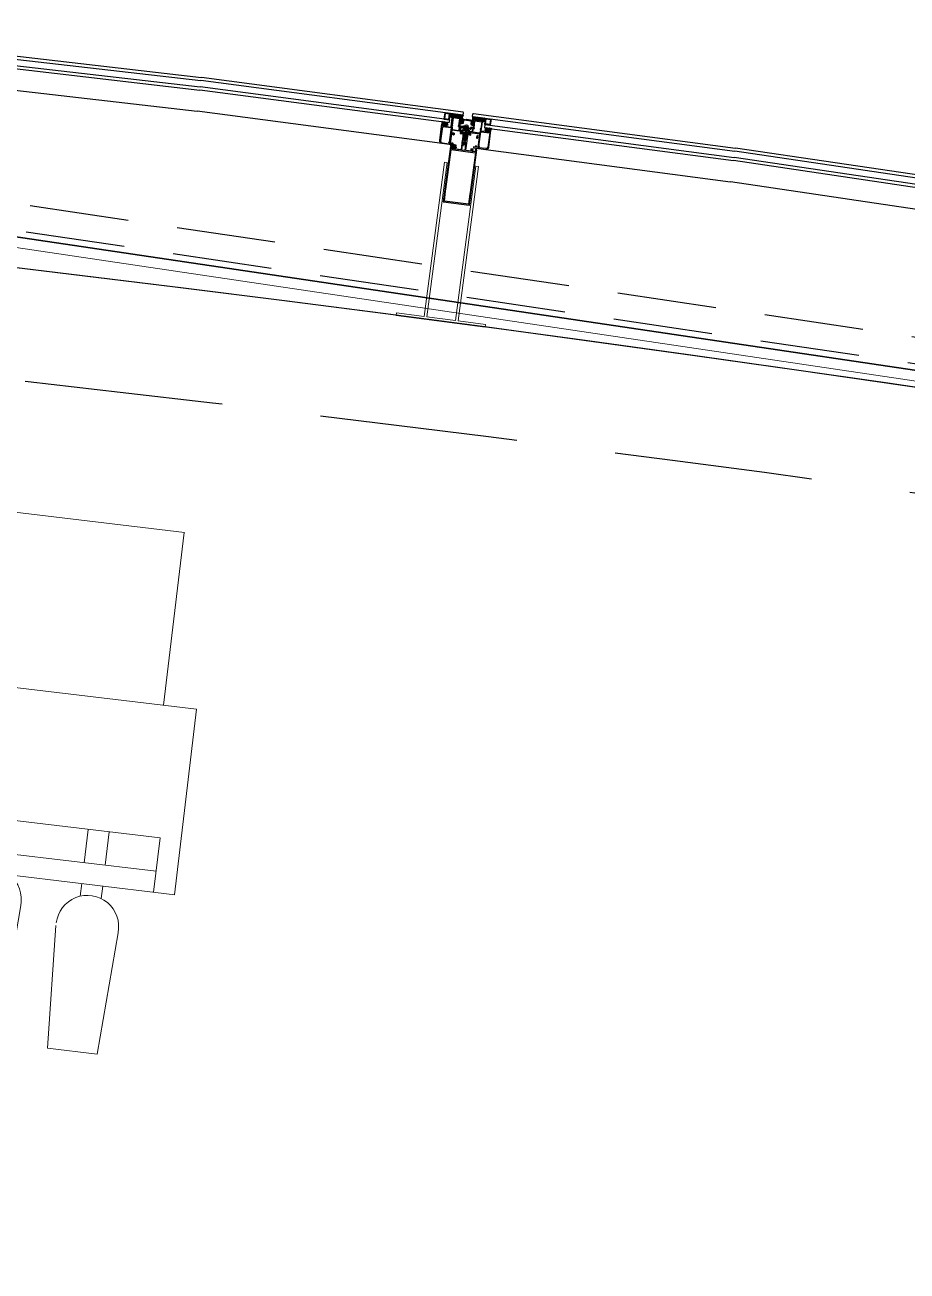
# Model space of a CAD drawing. Header units: millimetres. Extents: x 62878 to 70819, y -67946 to -61850.
# Drawn here: x 66564.2 to 66731.2, y -62119.7 to -61883.7 of the extents above; entities that cross this region are included whole.
import ezdxf

# ---------------------------------------------------------------- set-up
doc = ezdxf.new("R2010")
doc.units = ezdxf.units.MM
doc.linetypes.add('HIDDEN', pattern=[0.375, 0.25, -0.125])
doc.layers.add('alan hesabı1', color=7, linetype='Continuous', plot=False)
for name, color, linetype, lineweight in [('BA DÖŞ.-yeni', 11, 'Continuous', 30), ('Dog_dos_yeni', 63, 'Continuous', 5), ('DOGRAMA', 171, 'Continuous', 0), ('DUV.ALÇ.-yeni', 20, 'Continuous', 25), ('GOR-2', 152, 'Continuous', 20), ('TEFRİŞ-yeni', 53, 'Continuous', 9)]:
    doc.layers.add(name, color=color, linetype=linetype, lineweight=lineweight)
doc.layers.add('DOĞRAMA-yeni', color=40, linetype='Continuous')
pattern_1 = [(307.47249, (66537.19873, -61900.51293), (-0.12599123, -0.0965804), [])]
pattern_2 = [(217.47249, (66755.2368, -61929.32469), (0.0965804, -0.12599123), [])]

# ---------------------------------------------------------------- blocks, each defined once
blk = doc.blocks.new('a2we')
at = {"lineweight": 5, "ltscale": 0.5}
for p, q in [((-198.1, -420.1), (-197.1, -419.7)), ((-194.9, -421.4), (-198.1, -420.1)), ((-193.9, -421), (-198.1, -420.1)), ((-198.1, -422.7), (-197.1, -422.3)), ((-194.9, -424), (-198.1, -422.7)), ((-193.9, -423.6), (-198.1, -422.7)), ((-197.6, -417.6), (-196.6, -417.2)), ((-194.2, -418.3), (-197.6, -417.6)), ((-195.2, -418.6), (-197.6, -417.6)), ((-196.9, -417.9), (-197.1, -418.3)), ((-197.1, -419.7), (-197.1, -418.4)), ((-197.1, -419.7), (-193.9, -421)), ((-197.1, -419.7), (-193.9, -421)), ((-197.1, -422.3), (-197.1, -420.5)), ((-197.1, -422.3), (-193.9, -423.6)), ((-197.1, -422.3), (-193.9, -423.6)), ((-197.1, -424.9), (-197.1, -423.1)), ((-196, -415.3), (-196.6, -417.2)), ((-196.6, -417.2), (-194.2, -418.3)), ((-196, -415.3), (-195.5, -417.7)), ((-194.2, -418.3), (-195.2, -418.6)), ((-195.2, -418.6), (-194.9, -419.3)), ((-194.9, -420.6), (-194.9, -419.4)), ((-193.9, -421), (-194.9, -421.4)), ((-194.9, -423.2), (-194.9, -421.4)), ((-193.9, -423.6), (-194.9, -424)), ((-194.9, -425.7), (-194.9, -424)), ((-198.1, -425.2), (-197.1, -424.9)), ((-194.9, -426.5), (-198.1, -425.2)), ((-193.9, -426.1), (-198.1, -425.2)), ((-198.1, -427.7), (-197.1, -427.3)), ((-194.9, -429), (-198.1, -427.7)), ((-193.9, -428.6), (-198.1, -427.7)), ((-198.1, -429.9), (-197.1, -429.6)), ((-194.9, -431.2), (-198.1, -429.9)), ((-193.9, -430.9), (-198.1, -429.9)), ((-198.1, -432.2), (-197.1, -431.8)), ((-194.9, -433.5), (-198.1, -432.2)), ((-193.9, -433.1), (-198.1, -432.2)), ((-198.1, -434.4), (-197.1, -434.1)), ((-194.9, -435.7), (-198.1, -434.4)), ((-193.9, -435.4), (-198.1, -434.4)), ((-198.1, -436.7), (-197.1, -436.4)), ((-194.9, -438), (-198.1, -436.7)), ((-193.9, -437.7), (-198.1, -436.7)), ((-198.1, -439), (-197.1, -438.7)), ((-194.9, -440.3), (-198.1, -439)), ((-193.9, -440), (-198.1, -439)), ((-198.1, -441.3), (-197.1, -441)), ((-194.9, -442.6), (-198.1, -441.3)), ((-193.9, -442.3), (-198.1, -441.3)), ((-198.1, -443.6), (-197.1, -443.3)), ((-194.9, -444.9), (-198.1, -443.6)), ((-193.9, -444.6), (-198.1, -443.6)), ((-198.1, -445.9), (-197.1, -445.6)), ((-193.9, -446.9), (-198.1, -445.9)), ((-194.9, -447.2), (-198.1, -445.9)), ((-197.1, -447.9), (-198.1, -448.2)), ((-194.9, -449.5), (-198.1, -448.2)), ((-198.1, -448.2), (-193.9, -449.2)), ((-197.1, -424.9), (-193.9, -426.1)), ((-197.1, -424.9), (-193.9, -426.1)), ((-197.1, -427.3), (-197.1, -425.6)), ((-197.1, -427.3), (-193.9, -428.6)), ((-197.1, -427.3), (-193.9, -428.6)), ((-197.1, -429.6), (-197.1, -428)), ((-197.1, -429.6), (-193.9, -430.9)), ((-197.1, -429.6), (-193.9, -430.9)), ((-197.1, -431.8), (-197.1, -430.3)), ((-197.1, -431.8), (-193.9, -433.1)), ((-197.1, -431.8), (-193.9, -433.1)), ((-197.1, -434.1), (-197.1, -432.5)), ((-197.1, -434.1), (-193.9, -435.4)), ((-197.1, -434.1), (-193.9, -435.4)), ((-197.1, -436.4), (-197.1, -434.8)), ((-197.1, -436.4), (-193.9, -437.7)), ((-197.1, -436.4), (-193.9, -437.7)), ((-197.1, -438.7), (-197.1, -437.1)), ((-197.1, -438.7), (-193.9, -440)), ((-197.1, -438.7), (-193.9, -440)), ((-197.1, -441), (-197.1, -439.4)), ((-197.1, -441), (-193.9, -442.3)), ((-197.1, -443.3), (-197.1, -441.7)), ((-197.1, -443.3), (-193.9, -444.6)), ((-197.1, -445.6), (-197.1, -444)), ((-197.1, -445.6), (-193.9, -446.9)), ((-197.1, -445.6), (-193.9, -446.9)), ((-197.1, -447.9), (-197.1, -446.3)), ((-193.9, -449.2), (-197.1, -447.9)), ((-193.9, -426.1), (-194.9, -426.5)), ((-194.9, -428.2), (-194.9, -426.5)), ((-193.9, -428.6), (-194.9, -429)), ((-194.9, -430.5), (-194.9, -429)), ((-193.9, -430.9), (-194.9, -431.2)), ((-194.9, -432.7), (-194.9, -431.2)), ((-193.9, -433.1), (-194.9, -433.5)), ((-194.9, -435), (-194.9, -433.5)), ((-193.9, -435.4), (-194.9, -435.7)), ((-194.9, -437.3), (-194.9, -435.7)), ((-193.9, -437.7), (-194.9, -438)), ((-194.9, -439.6), (-194.9, -438)), ((-193.9, -440), (-194.9, -440.3)), ((-194.9, -441.8), (-194.9, -440.3)), ((-193.9, -442.3), (-194.9, -442.6)), ((-194.9, -444.1), (-194.9, -442.6)), ((-193.9, -444.6), (-194.9, -444.9)), ((-194.9, -446.4), (-194.9, -444.9)), ((-193.9, -446.9), (-194.9, -447.2)), ((-194.9, -448.7), (-194.9, -447.2)), ((-192.8, -453.3), (-199.2, -453.3)), ((-199.2, -454.6), (-199.2, -453.3)), ((-198.1, -450.5), (-197.1, -450.2)), ((-194.9, -451.8), (-198.1, -450.5)), ((-193.9, -451.5), (-198.1, -450.5)), ((-197.1, -450.2), (-197.1, -448.6)), ((-197.1, -450.2), (-193.9, -451.5)), ((-197.1, -453.3), (-197.1, -450.9)), ((-193.9, -449.2), (-194.9, -449.5)), ((-194.9, -451), (-194.9, -449.5)), ((-193.9, -451.5), (-194.9, -451.8)), ((-194.9, -453.3), (-194.9, -451.8)), ((-192.8, -454.6), (-192.8, -453.3))]:
    blk.add_line(p, q, dxfattribs=at)
blk.add_lwpolyline([(-196.5, -455.7), (-196.1, -455.4), (-195.9, -455.4), (-195.6, -455.7)], dxfattribs=at)
for centre, radius, start, end in [((-196.9, -418.4), 0.2, 155.3251, 180), ((-195.1, -419.4), 0.2, 0, 19.1116), ((-195.7, -449.5), 6.19, 234.7573, 262.4905), ((-196.4, -449.5), 6.19, 277.5095, 305.2427)]:
    blk.add_arc(centre, radius, start, end, dxfattribs=at)
blk = doc.blocks.new('5')
at = {"layer": 'TEFRİŞ-yeni'}
for p, q in [((65387.6, 34924.53), (65382.84, 34901.73)), ((65387.6, 34924.53), (65396.92, 34923.08)), ((65396.92, 34923.08), (65394.57, 34899.92)), ((65405.83, 34918.74), (65401.07, 34895.95)), ((65405.83, 34918.74), (65415.15, 34917.3)), ((65415.15, 34917.3), (65412.8, 34894.14)), ((65366.51, 34859.94), (65371.91, 34894.88)), ((65371.83, 34894.9), (65421.76, 34887.17)), ((65374.28, 34884.05), (65375.87, 34894.27)), ((65385.8, 34895.15), (65385.44, 34892.79)), ((65389.76, 34894.56), (65389.39, 34892.18)), ((65375.25, 34890.32), (65417.2, 34883.83)), ((65384.83, 34888.84), (65383.86, 34882.57)), ((65388.78, 34888.23), (65387.81, 34881.95)), ((65416.23, 34877.56), (65417.81, 34887.78)), ((65416.36, 34852.23), (65421.76, 34887.17)), ((65403.51, 34885.95), (65402.54, 34879.68)), ((65407.46, 34885.34), (65406.49, 34879.06)), ((65374.28, 34884.05), (65416.23, 34877.56)), ((65366.51, 34859.94), (65416.36, 34852.23)), ((65367.72, 34826.4), (65372.76, 34858.97)), ((65405.13, 34820.61), (65410.17, 34853.18)), ((65367.65, 34826.41), (65405.13, 34820.61))]:
    blk.add_line(p, q, dxfattribs=at)
for centre, start, end in [((65388.61, 34900.37), 166.6879, 351.201), ((65406.84, 34894.59), 166.6879, 229.5932), ((65406.84, 34894.59), 292.8188, 351.201)]:
    blk.add_arc(centre, 5.93, start, end, dxfattribs=at)

msp = doc.modelspace()

# ---------------------------------------------------------------- hatches: boundary and pattern name
at = {"layer": 'DOGRAMA', "lineweight": -2}
h = msp.add_hatch(dxfattribs=at)
h.set_pattern_fill('ANSI31', color=256, scale=0.05, angle=679.5516, style=0)
h.set_pattern_definition(pattern_1)
edge = h.paths.add_edge_path(flags=16)
edge.add_arc((66643.67, -61902.3), 0.4, 250.9355, 274.0095)
edge.add_line((66643.7, -61902.7), (66643.73, -61902.45))
edge.add_line((66643.73, -61902.45), (66643.57, -61902.43))
edge.add_line((66643.57, -61902.43), (66643.54, -61902.68))
edge = h.paths.add_edge_path()
edge.add_arc((66643.67, -61902.3), 0.5, 225.6026, 299.3424)
edge.add_line((66643.91, -61902.74), (66643.93, -61902.64))
edge.add_line((66643.93, -61902.64), (66643.81, -61902.63))
edge.add_line((66643.81, -61902.63), (66643.82, -61902.57))
edge.add_arc((66643.91, -61902.58), 0.1, 82.4725, 172.4725, ccw=False)
edge.add_line((66643.93, -61902.48), (66644.15, -61902.51))
edge.add_line((66644.15, -61902.51), (66644.17, -61902.33))
edge.add_line((66644.17, -61902.33), (66644.13, -61902.33))
edge.add_arc((66644.12, -61902.39), 0.065, 82.4725, 150.8818)
edge.add_arc((66644.04, -61902.34), 0.0327, 137.0422, 330.8818, ccw=False)
edge.add_arc((66644.14, -61902.48), 0.199, 78.1228, 128.3887, ccw=False)
edge.add_arc((66644.18, -61902.23), 0.05, 263.9871, 441.5003)
edge.add_arc((66644.14, -61902.5), 0.323, 81.5318, 120.8582)
edge.add_arc((66643.97, -61902.21), 0.02, 232.4725, 300.8582, ccw=False)
edge.add_line((66643.95, -61902.22), (66643.78, -61902.09))
edge.add_arc((66643.77, -61902.1), 0.015, 52.4725, 212.4725)
edge.add_line((66643.76, -61902.11), (66643.82, -61902.21))
edge.add_arc((66643.81, -61902.22), 0.02, -127.5275, 32.4725, ccw=False)
edge.add_line((66643.79, -61902.24), (66643.56, -61902.06))
edge.add_arc((66643.55, -61902.07), 0.015, 52.4725, 212.4725)
edge.add_line((66643.54, -61902.08), (66643.61, -61902.18))
edge.add_arc((66643.59, -61902.19), 0.02, -127.5275, 32.4725, ccw=False)
edge.add_line((66643.58, -61902.21), (66643.34, -61902.03))
edge.add_arc((66643.33, -61902.04), 0.015, 52.4725, 212.4725)
edge.add_line((66643.32, -61902.05), (66643.39, -61902.16))
edge.add_arc((66643.37, -61902.17), 0.02, -127.5275, 32.4725, ccw=False)
edge.add_line((66643.36, -61902.18), (66643.12, -61902))
edge.add_arc((66643.12, -61902.01), 0.015, 52.4725, 212.4725)
edge.add_line((66643.1, -61902.02), (66643.16, -61902.12))
edge.add_arc((66643.08, -61902.17), 0.1, -7.5275, 32.4725, ccw=False)
edge.add_line((66643.18, -61902.19), (66643.15, -61902.38))
edge.add_line((66643.15, -61902.38), (66643.37, -61902.41))
edge.add_arc((66643.36, -61902.51), 0.1, -7.5275, 82.4725, ccw=False)
edge.add_line((66643.46, -61902.52), (66643.45, -61902.58))
edge.add_line((66643.45, -61902.58), (66643.33, -61902.56))
edge.add_line((66643.33, -61902.56), (66643.32, -61902.66))
h = msp.add_hatch(dxfattribs=at)
h.set_pattern_fill('AR-HBONE', color=256, scale=0.03, angle=679.5516, style=0)
h.set_pattern_definition([(307.4725, (66635.85347, -61936.05062), (-0.0222318, -0.1682431), [0.36, -0.12]), (217.4725, (66635.92648, -61936.14585), (-0.0222318, -0.1682431), [0.36, -0.12])])
h.paths.add_polyline_path([(66644.88, -61901.11), (66644.64, -61901.08), (66644.72, -61900.49), (66645.48, -61900.59), (66645.4, -61901.18)])
h = msp.add_hatch(dxfattribs=at)
h.set_pattern_fill('ANSI31', color=256, scale=0.04, angle=679.5516, style=0)
h.set_pattern_definition([(217.47249, (66775.36185, -61931.98403), (0.07726432, -0.10079298), [])])
h.paths.add_polyline_path([(66645.68, -61901.19, -0.414214), (66645.71, -61901.22), (66647, -61901.39, -0.153231), (66647.17, -61900.81), (66645.76, -61900.62)])
h.paths.add_polyline_path([(66645.4, -61901.18), (66645.65, -61901.21, -0.414214), (66645.68, -61901.19), (66645.76, -61900.62), (66645.48, -61900.59)])
h = msp.add_hatch(dxfattribs=at)
h.set_pattern_fill('ANSI31', color=256, scale=0.05, angle=679.5516, style=0)
h.set_pattern_definition(pattern_1)
edge = h.paths.add_edge_path(flags=16)
edge.add_arc((66647.45, -61901.99), 0.668, 165.5968, 179.3482, ccw=False)
edge.add_line((66646.8, -61901.83), (66647.09, -61901.86))
edge.add_line((66647.09, -61901.86), (66647.06, -61902.02))
edge.add_line((66647.06, -61902.02), (66646.78, -61901.98))
edge = h.paths.add_edge_path()
edge.add_line((66647.1, -61902.35), (66646.99, -61902.34))
edge.add_line((66646.99, -61902.34), (66647.02, -61902.1))
edge.add_line((66647.02, -61902.1), (66646.84, -61902.07))
edge.add_line((66646.84, -61902.07), (66646.82, -61902.19))
edge.add_line((66646.82, -61902.19), (66646.72, -61902.18))
edge.add_arc((66647.1, -61901.95), 0.442, 133.1648, 211.7801, ccw=False)
edge.add_line((66646.79, -61901.62), (66646.89, -61901.64))
edge.add_line((66646.89, -61901.64), (66646.88, -61901.76))
edge.add_line((66646.88, -61901.76), (66647.07, -61901.78))
edge.add_line((66647.07, -61901.78), (66647.1, -61901.54))
edge.add_line((66647.1, -61901.54), (66648.09, -61901.66))
edge.add_arc((66648.08, -61901.71), 0.05, -90.8177, 82.4725, ccw=False)
edge.add_line((66648.08, -61901.76), (66647.33, -61901.72))
edge.add_arc((66647.32, -61901.82), 0.1, 86.0472, 172.4725)
edge.add_line((66647.22, -61901.81), (66647.16, -61902.31))
edge.add_arc((66647.11, -61902.3), 0.05, 262.4725, 352.4725, ccw=False)
h = msp.add_hatch(dxfattribs=at)
h.set_pattern_fill('ANSI31', color=256, scale=0.05, angle=679.5516, style=0)
h.set_pattern_definition(pattern_2)
edge = h.paths.add_edge_path(flags=16)
edge.add_arc((66648.39, -61902.12), 0.668, 345.5968, 359.3482)
edge.add_line((66649.05, -61902.12), (66648.77, -61902.09))
edge.add_line((66648.77, -61902.09), (66648.75, -61902.24))
edge.add_line((66648.75, -61902.24), (66649.03, -61902.28))
edge = h.paths.add_edge_path()
edge.add_line((66648.63, -61902.55), (66648.74, -61902.57))
edge.add_line((66648.74, -61902.57), (66648.77, -61902.33))
edge.add_line((66648.77, -61902.33), (66648.96, -61902.35))
edge.add_line((66648.96, -61902.35), (66648.94, -61902.47))
edge.add_line((66648.94, -61902.47), (66649.04, -61902.49))
edge.add_arc((66648.74, -61902.16), 0.442, 313.1648, 391.7801)
edge.add_line((66649.11, -61901.93), (66649.02, -61901.92))
edge.add_line((66649.02, -61901.92), (66649, -61902.04))
edge.add_line((66649, -61902.04), (66648.81, -61902.01))
edge.add_line((66648.81, -61902.01), (66648.84, -61901.77))
edge.add_line((66648.84, -61901.77), (66647.85, -61901.63))
edge.add_arc((66647.85, -61901.68), 0.05, 82.4725, 255.7627)
edge.add_line((66647.83, -61901.73), (66648.57, -61901.88))
edge.add_arc((66648.55, -61901.98), 0.1, -7.5275, 78.8978, ccw=False)
edge.add_line((66648.65, -61901.99), (66648.59, -61902.5))
edge.add_arc((66648.64, -61902.5), 0.05, 172.4725, 262.4725)
h = msp.add_hatch(dxfattribs=at)
h.set_pattern_fill('ANSI31', color=256, scale=0.04, angle=679.5516, style=0)
h.set_pattern_definition([(307.47249, (66517.07367, -61897.85358), (-0.10079298, -0.07726432), [])])
h.paths.add_polyline_path([(66650.3, -61901.8, 0.414214), (66650.27, -61901.83), (66648.98, -61901.65, 0.153231), (66648.96, -61901.05), (66650.38, -61901.23)])
h.paths.add_polyline_path([(66650.57, -61901.87), (66650.32, -61901.83, 0.414214), (66650.3, -61901.8), (66650.38, -61901.23), (66650.65, -61901.27)])
h = msp.add_hatch(dxfattribs=at)
h.set_pattern_fill('AR-HBONE', color=256, scale=0.03, angle=679.5516, style=0)
h.set_pattern_definition([(217.4725, (66650.73741, -61938.0174), (-0.0222318, -0.1682431), [0.36, -0.12]), (307.4725, (66650.64217, -61938.0904), (-0.0222318, -0.1682431), [0.36, -0.12])])
h.paths.add_polyline_path([(66651.09, -61901.93), (66651.34, -61901.97), (66651.42, -61901.37), (66650.65, -61901.27), (66650.57, -61901.87)])
h = msp.add_hatch(dxfattribs=at)
h.set_pattern_fill('ANSI31', color=256, scale=0.05, angle=679.5516, style=0)
h.set_pattern_definition(pattern_1)
edge = h.paths.add_edge_path(flags=16)
edge.add_arc((66647.46, -61905.28), 0.05, 172.4725, 262.4725)
edge.add_line((66647.46, -61905.33), (66647.51, -61905.33))
edge.add_arc((66647.52, -61905.29), 0.05, 262.4725, 352.4725)
edge.add_line((66647.57, -61905.29), (66647.6, -61905.07))
edge.add_line((66647.6, -61905.07), (66647.44, -61905.05))
edge.add_line((66647.44, -61905.05), (66647.41, -61905.27))
h.paths.add_polyline_path([(66647.46, -61904.9), (66647.62, -61904.92), (66647.66, -61904.65), (66647.5, -61904.63)], flags=16)
edge = h.paths.add_edge_path()
edge.add_arc((66647.58, -61905.28), 0.2, 281.9063, 352.4725)
edge.add_line((66647.78, -61905.31), (66647.79, -61905.25))
edge.add_line((66647.79, -61905.25), (66647.73, -61905.24))
edge.add_line((66647.73, -61905.24), (66647.75, -61905.11))
edge.add_line((66647.75, -61905.11), (66647.78, -61905.09))
edge.add_arc((66647.72, -61905.01), 0.1, 307.4725, 352.4725)
edge.add_line((66647.82, -61905.02), (66647.84, -61904.89))
edge.add_line((66647.84, -61904.89), (66647.78, -61904.88))
edge.add_line((66647.78, -61904.88), (66647.79, -61904.76))
edge.add_line((66647.79, -61904.76), (66647.92, -61904.66))
edge.add_line((66647.92, -61904.66), (66648.03, -61904.68))
edge.add_line((66648.03, -61904.68), (66648.06, -61904.43))
edge.add_line((66648.06, -61904.43), (66648.1, -61904.48))
edge.add_line((66648.1, -61904.48), (66648.6, -61904.55))
edge.add_line((66648.6, -61904.55), (66648.64, -61904.23))
edge.add_arc((66648.34, -61904.19), 0.3, 352.4725, 412.4725)
edge.add_line((66648.52, -61903.95), (66648.14, -61903.65))
edge.add_arc((66648.12, -61903.67), 0.03, 52.4725, 142.4725)
edge.add_line((66648.09, -61903.65), (66648.06, -61903.7))
edge.add_arc((66648.08, -61903.72), 0.03, 142.4725, 232.4725)
edge.add_line((66648.06, -61903.74), (66648.37, -61903.98))
edge.add_arc((66648.25, -61904.14), 0.2, -9.4471, 52.4725, ccw=False)
edge.add_arc((66648.35, -61904.16), 0.1, 202.4725, 355.1873, ccw=False)
edge.add_arc((66648.16, -61904.24), 0.1, 22.4725, 82.4725)
edge.add_line((66648.17, -61904.14), (66647.85, -61904.1))
edge.add_arc((66647.86, -61904.05), 0.05, 172.4725, 262.4725, ccw=False)
edge.add_line((66647.81, -61904.04), (66647.81, -61903.99))
edge.add_arc((66647.76, -61903.99), 0.05, 352.4725, 442.4725)
edge.add_line((66647.77, -61903.94), (66647.57, -61903.91))
edge.add_arc((66647.57, -61903.96), 0.05, 82.4725, 172.4725)
edge.add_line((66647.52, -61903.95), (66647.51, -61904))
edge.add_arc((66647.46, -61904), 0.05, 262.4725, 352.4725, ccw=False)
edge.add_line((66647.45, -61904.05), (66647.13, -61904))
edge.add_arc((66647.12, -61904.1), 0.1, 82.4725, 142.4725)
edge.add_arc((66646.96, -61903.98), 0.1, 169.7576, 322.4725, ccw=False)
edge.add_arc((66647.06, -61903.98), 0.2, 112.4725, 174.3921, ccw=False)
edge.add_line((66646.98, -61903.8), (66647.34, -61903.65))
edge.add_arc((66647.33, -61903.62), 0.03, 292.4725, 382.4725)
edge.add_line((66647.36, -61903.61), (66647.33, -61903.55))
edge.add_arc((66647.3, -61903.57), 0.03, 22.4725, 112.4725)
edge.add_line((66647.29, -61903.54), (66646.84, -61903.73))
edge.add_arc((66646.95, -61904), 0.3, 112.4725, 172.4725)
edge.add_line((66646.66, -61903.96), (66646.61, -61904.29))
edge.add_line((66646.61, -61904.29), (66647.11, -61904.35))
edge.add_line((66647.11, -61904.35), (66647.17, -61904.31))
edge.add_line((66647.17, -61904.31), (66647.13, -61904.56))
edge.add_line((66647.13, -61904.56), (66647.24, -61904.57))
edge.add_line((66647.24, -61904.57), (66647.34, -61904.7))
edge.add_line((66647.34, -61904.7), (66647.32, -61904.82))
edge.add_line((66647.32, -61904.82), (66647.26, -61904.82))
edge.add_line((66647.26, -61904.82), (66647.24, -61904.95))
edge.add_arc((66647.34, -61904.96), 0.1, 172.4725, 217.4725)
edge.add_line((66647.26, -61905.02), (66647.29, -61905.05))
edge.add_line((66647.29, -61905.05), (66647.27, -61905.18))
edge.add_line((66647.27, -61905.18), (66647.21, -61905.17))
edge.add_line((66647.21, -61905.17), (66647.21, -61905.23))
edge.add_arc((66647.4, -61905.26), 0.2, 172.4725, 243.0387)
edge.add_arc((66647.53, -61905.01), 0.471, 243.0387, 281.9063)
h = msp.add_hatch(dxfattribs=at)
h.set_pattern_fill('ANSI31', color=256, scale=0.05, angle=679.5516, style=0)
h.set_pattern_definition(pattern_2)
edge = h.paths.add_edge_path(flags=16)
edge.add_arc((66651.96, -61903.4), 0.4, 250.9355, 274.0095, ccw=False)
edge.add_line((66651.83, -61903.78), (66651.86, -61903.53))
edge.add_line((66651.86, -61903.53), (66652.02, -61903.55))
edge.add_line((66652.02, -61903.55), (66651.98, -61903.8))
edge = h.paths.add_edge_path()
edge.add_arc((66651.96, -61903.4), 0.5, 225.6026, 299.3424, ccw=False)
edge.add_line((66651.61, -61903.76), (66651.62, -61903.66))
edge.add_line((66651.62, -61903.66), (66651.74, -61903.67))
edge.add_line((66651.74, -61903.67), (66651.75, -61903.61))
edge.add_arc((66651.65, -61903.6), 0.1, 352.4725, 442.4725)
edge.add_line((66651.66, -61903.5), (66651.44, -61903.47))
edge.add_line((66651.44, -61903.47), (66651.47, -61903.29))
edge.add_line((66651.47, -61903.29), (66651.5, -61903.3))
edge.add_arc((66651.5, -61903.36), 0.065, 14.0632, 82.4725, ccw=False)
edge.add_arc((66651.59, -61903.34), 0.0327, 194.0632, 387.9028)
edge.add_arc((66651.46, -61903.44), 0.199, 36.5563, 86.8222)
edge.add_arc((66651.48, -61903.2), 0.05, 83.4446, 260.9579, ccw=False)
edge.add_arc((66651.45, -61903.47), 0.323, 44.0868, 83.4131, ccw=False)
edge.add_arc((66651.69, -61903.23), 0.02, 224.0868, 292.4725)
edge.add_line((66651.7, -61903.25), (66651.91, -61903.16))
edge.add_arc((66651.91, -61903.18), 0.015, -47.5275, 112.4725, ccw=False)
edge.add_line((66651.92, -61903.19), (66651.83, -61903.27))
edge.add_arc((66651.84, -61903.29), 0.02, 132.4725, 292.4725)
edge.add_line((66651.85, -61903.3), (66652.12, -61903.19))
edge.add_arc((66652.13, -61903.21), 0.015, -47.5275, 112.4725, ccw=False)
edge.add_line((66652.14, -61903.22), (66652.05, -61903.3))
edge.add_arc((66652.06, -61903.31), 0.02, 132.4725, 292.4725)
edge.add_line((66652.07, -61903.33), (66652.34, -61903.22))
edge.add_arc((66652.35, -61903.23), 0.015, -47.5275, 112.4725, ccw=False)
edge.add_line((66652.36, -61903.25), (66652.27, -61903.33))
edge.add_arc((66652.28, -61903.34), 0.02, 132.4725, 292.4725)
edge.add_line((66652.29, -61903.36), (66652.56, -61903.25))
edge.add_arc((66652.57, -61903.26), 0.015, -47.5275, 112.4725, ccw=False)
edge.add_line((66652.58, -61903.27), (66652.49, -61903.35))
edge.add_arc((66652.56, -61903.43), 0.1, 132.4725, 172.4725)
edge.add_line((66652.46, -61903.41), (66652.43, -61903.6))
edge.add_line((66652.43, -61903.6), (66652.22, -61903.58))
edge.add_arc((66652.2, -61903.67), 0.1, 82.4725, 172.4725)
edge.add_line((66652.1, -61903.66), (66652.1, -61903.72))
edge.add_line((66652.1, -61903.72), (66652.21, -61903.74))
edge.add_line((66652.21, -61903.74), (66652.2, -61903.84))
h = msp.add_hatch(dxfattribs=at)
h.set_pattern_fill('ANSI31', color=256, scale=0.05, angle=679.5516, style=0)
h.set_pattern_definition(pattern_1)
edge = h.paths.add_edge_path()
edge.add_arc((66644.71, -61906.5), 0.1, -7.5275, 32.4725, ccw=False)
edge.add_line((66644.81, -61906.51), (66644.78, -61906.68))
edge.add_line((66644.78, -61906.68), (66645, -61906.71))
edge.add_arc((66644.99, -61906.81), 0.1, -7.5275, 82.4725, ccw=False)
edge.add_line((66645.09, -61906.82), (66645.08, -61906.88))
edge.add_line((66645.08, -61906.88), (66644.96, -61906.87))
edge.add_line((66644.96, -61906.87), (66644.95, -61906.97))
edge.add_arc((66645.3, -61906.61), 0.5, 225.6026, 299.3424)
edge.add_line((66645.54, -61907.05), (66645.56, -61906.95))
edge.add_line((66645.56, -61906.95), (66645.44, -61906.93))
edge.add_line((66645.44, -61906.93), (66645.45, -61906.87))
edge.add_arc((66645.54, -61906.88), 0.1, 82.4725, 172.4725, ccw=False)
edge.add_line((66645.56, -61906.78), (66645.78, -61906.81))
edge.add_line((66645.78, -61906.81), (66645.8, -61906.66))
edge.add_line((66645.8, -61906.66), (66645.76, -61906.65))
edge.add_arc((66645.75, -61906.71), 0.065, 82.4725, 150.8818)
edge.add_arc((66645.66, -61906.67), 0.0327, 137.0422, 330.8818, ccw=False)
edge.add_arc((66645.82, -61906.81), 0.242, 92.1632, 137.67, ccw=False)
edge.add_arc((66645.82, -61906.52), 0.05, 263.9871, 441.5003)
edge.add_arc((66645.84, -61906.84), 0.372, 92.321, 128.9725)
edge.add_arc((66645.59, -61906.53), 0.02, 232.4725, 300.8582, ccw=False)
edge.add_line((66645.58, -61906.55), (66645.41, -61906.41))
edge.add_arc((66645.4, -61906.43), 0.015, 52.4725, 212.4725)
edge.add_line((66645.38, -61906.43), (66645.45, -61906.54))
edge.add_arc((66645.43, -61906.55), 0.02, -127.5275, 32.4725, ccw=False)
edge.add_line((66645.42, -61906.56), (66645.19, -61906.38))
edge.add_arc((66645.18, -61906.4), 0.015, 52.4725, 212.4725)
edge.add_line((66645.17, -61906.4), (66645.23, -61906.51))
edge.add_arc((66645.22, -61906.52), 0.02, -127.5275, 32.4725, ccw=False)
edge.add_line((66645.2, -61906.54), (66644.97, -61906.36))
edge.add_arc((66644.96, -61906.37), 0.015, 52.4725, 212.4725)
edge.add_line((66644.95, -61906.38), (66645.01, -61906.48))
edge.add_arc((66645, -61906.49), 0.02, -127.5275, 32.4725, ccw=False)
edge.add_line((66644.99, -61906.51), (66644.75, -61906.33))
edge.add_arc((66644.74, -61906.34), 0.015, 52.4725, 212.4725)
edge.add_line((66644.73, -61906.35), (66644.79, -61906.44))
edge = h.paths.add_edge_path(flags=16)
edge.add_line((66645.33, -61906.98), (66645.36, -61906.79))
edge.add_arc((66645.33, -61906.78), 0.03, 352.4725, 442.4725)
edge.add_line((66645.33, -61906.75), (66645.23, -61906.74))
edge.add_arc((66645.23, -61906.77), 0.03, 82.4725, 172.4725)
edge.add_line((66645.2, -61906.77), (66645.17, -61906.96))
edge.add_arc((66645.2, -61906.97), 0.03, 172.4725, 254.7061)
edge.add_arc((66645.3, -61906.61), 0.4, 254.7061, 270.2389)
edge.add_arc((66645.3, -61906.98), 0.03, 270.2389, 352.4725)

# ---------------------------------------------------------------- linework, layer by layer
msp.add_lwpolyline([(68896.02, -63031.44), (69030.26, -63071.18), (69185.28, -62547.65), (68893, -62461.11, 1.044368), (68063.2, -62298.73, 0.204375), (63106.96, -62494.78, 0.353953), (62932.94, -62997.83), (63753.18, -65779.6), (64154.95, -67142.15), (65336.72, -66792.62), (65336.7, -66829.11), (65270.54, -66829.07, 0.626789), (65270.2, -67369.07), (65531.84, -67369.23, 0.926242), (66130.09, -67369.61), (66391.73, -67369.77, 0.626743), (66392.07, -66829.77), (66326.15, -66829.73), (66326.17, -66793.24), (67506.16, -67144.13), (68467.02, -63899.09), (68625.2, -63946.04), (68896.02, -63031.42)], format="xyb")
at = {"layer": 'alan hesabı1', "linetype": 'ByBlock'}
msp.add_lwpolyline([(66647.46, -62885.83), (66649.14, -62873.44), (66669.49, -62775), (66685.66, -62696.65), (66805.8, -62114.63), (66821.97, -62036.28), (66836.77, -61964.56), (66351.93, -61892.57), (66333.84, -62022.5), (66229.59, -62014.51), (66229.67, -61883.93), (65842.74, -61883.7), (65842.15, -62828.49), (66227.13, -62828.73), (66275.87, -62835.35), (66434.42, -62856.89)], close=True, dxfattribs=at)
at = {"layer": 'alan hesabı1'}
msp.add_lwpolyline([(66851.63, -61966.77), (67136.27, -62009.03), (67118.51, -62128.61), (67161.25, -62137.43), (67098.03, -62443.7), (67058.57, -62435.56), (67034.32, -62553.08), (67073.77, -62561.23), (66999.57, -62921.05), (66649.14, -62873.44), (66647.46, -62885.83), (66434.42, -62856.89), (66275.87, -62835.35), (66227.13, -62828.73), (65842.15, -62828.49), (65842.74, -61883.7), (66229.67, -61883.93), (66229.59, -62014.51), (66333.84, -62022.5), (66351.93, -61892.57), (66836.77, -61964.56)], close=True, dxfattribs=at)
at = {"layer": 'BA DÖŞ.-yeni', "linetype": 'HIDDEN', "ltscale": 150}
msp.add_arc((65815.04, -68607.15), 6697.94, 70.74616, 109.296847, dxfattribs=at)
at = {"layer": 'Dog_dos_yeni'}
msp.add_lwpolyline([(66634.5, -61938.72), (66651.35, -61940.94), (66651.42, -61940.45), (66646.21, -61939.76), (66650.08, -61910.52), (66649.58, -61910.45), (66645.72, -61939.7), (66640.27, -61938.97), (66644.13, -61909.73), (66643.63, -61909.66), (66639.77, -61938.91), (66634.56, -61938.22), (66634.5, -61938.72)], close=True, dxfattribs=at)
msp.add_lwpolyline([(66634.5, -61938.72), (66651.35, -61940.94), (66651.42, -61940.45), (66646.21, -61939.76), (66650.08, -61910.52), (66649.58, -61910.45), (66645.72, -61939.7), (66640.27, -61938.97), (66644.13, -61909.73), (66643.63, -61909.66), (66639.77, -61938.91), (66634.56, -61938.22), (66634.5, -61938.72)], close=True, dxfattribs=at)
at = {"layer": 'DOGRAMA', "lineweight": -2}
for p, q in [((66547.77, -61888.49), (66597.52, -61894.25)), ((66547.94, -61887.9), (66597.6, -61893.65)), ((66550.1, -61889.96), (66597.38, -61895.44)), ((66550.03, -61890.56), (66597.3, -61896.04)), ((66550.36, -61894.66), (66596.81, -61900.05)), ((66647.17, -61900.81), (66597.52, -61894.25)), ((66647.15, -61900.2), (66597.6, -61893.65)), ((66644.48, -61902.27), (66597.3, -61896.04)), ((66644.56, -61901.68), (66597.38, -61895.44)), ((66643.16, -61906.17), (66596.81, -61900.05)), ((66644.56, -61901.68), (66644.48, -61902.27)), ((66644.72, -61900.49), (66644.64, -61901.08)), ((66645.4, -61901.18), (66644.64, -61901.08)), ((66645.4, -61901.18), (66645.48, -61900.59)), ((66645.4, -61901.18), (66645.48, -61900.59)), ((66647.24, -61900.32), (66647.15, -61900.2)), ((66647.17, -61900.81), (66647.24, -61900.32)), ((66648.96, -61901.05), (66649.02, -61900.55)), ((66648.96, -61901.05), (66698.61, -61907.61)), ((66649.02, -61900.55), (66649.14, -61900.47)), ((66649.14, -61900.47), (66698.69, -61907.01)), ((66650.57, -61901.87), (66650.65, -61901.27)), ((66650.57, -61901.87), (66650.65, -61901.27)), ((66650.57, -61901.87), (66651.34, -61901.97)), ((66651.42, -61901.37), (66651.34, -61901.97)), ((66651.26, -61902.56), (66651.18, -61903.16)), ((66651.18, -61903.16), (66698.36, -61909.39)), ((66651.26, -61902.56), (66698.44, -61908.8)), ((66651.45, -61907.27), (66697.8, -61913.39)), ((66745.52, -61915.79), (66698.44, -61908.8)), ((66748.15, -61914.96), (66698.61, -61907.61)), ((66748.14, -61914.36), (66698.69, -61907.01)), ((66745.43, -61916.38), (66698.36, -61909.39)), ((66744.05, -61920.26), (66697.8, -61913.39))]:
    msp.add_line(p, q, dxfattribs=at)
msp.add_lwpolyline([(68355.73, -61957.86, 0.273736), (68066.91, -62277.72, 0.209295), (68023.71, -62283.85, 0.198368), (63201.05, -62451.11)], format="xyb", dxfattribs=at)
at = {"layer": 'DOGRAMA', "lineweight": -2, "ltscale": 0.5}
for points in [[(66643.41, -61902.55), (66643.27, -61902.54), (66643.24, -61902.78, 0.414214), (66643.28, -61902.84), (66643.9, -61902.92, 0.414214), (66643.96, -61902.88), (66643.99, -61902.63), (66643.86, -61902.61, -0.668097), (66643.84, -61902.56), (66643.91, -61902.51, -0.198962), (66643.95, -61902.5), (66644.19, -61902.54, -0.372839), (66644.28, -61902.63, -0.45685), (66644.25, -61902.66), (66644.13, -61902.65), (66644.1, -61902.89, 0.414214), (66644.14, -61902.94), (66644.85, -61903.04, 0.414214), (66644.89, -61903.01), (66645.11, -61901.32, 0.414214), (66645.08, -61901.29), (66644.99, -61901.28, -0.414214), (66644.97, -61901.25), (66644.98, -61901.16, -0.414214), (66645.01, -61901.13), (66647.07, -61901.4, -0.414214), (66647.09, -61901.44), (66647.06, -61901.66, -0.198962), (66647.04, -61901.7), (66646.95, -61901.74, -0.668048), (66646.9, -61901.71), (66646.93, -61901.53), (66646.73, -61901.51, 0.414214), (66646.67, -61901.55), (66646.59, -61902.22, 0.414214), (66646.63, -61902.27), (66646.83, -61902.3), (66646.85, -61902.12, -0.668048), (66646.9, -61902.11), (66646.98, -61902.17, -0.19911), (66646.99, -61902.21), (66646.98, -61902.32, -0.414214), (66646.82, -61902.44), (66646.61, -61902.41, 0.414214), (66646.55, -61902.45), (66646.51, -61902.76, 0.414214), (66646.56, -61902.82), (66646.9, -61902.86, -0.414214), (66647.03, -61903.03), (66647.01, -61903.2, -0.414214), (66646.95, -61903.24), (66646.87, -61903.23, -0.414214), (66646.86, -61903.21), (66646.88, -61903.03), (66646.63, -61903), (66646.55, -61903.66), (66646.94, -61903.72), (66646.95, -61903.62, -0.414214), (66647.01, -61903.57), (66647.06, -61903.58, -0.414214), (66647.1, -61903.64), (66647.09, -61903.72, -0.414214), (66646.87, -61903.89), (66645.06, -61903.65, 0.414214), (66645.03, -61903.67), (66644.98, -61904.04, 0.414214), (66645.01, -61904.07), (66645.33, -61904.11, -0.414214), (66645.45, -61904.28), (66645.43, -61904.46, -0.414214), (66645.32, -61904.55), (66645.3, -61904.54), (66645.25, -61904.54, -0.414214), (66645.22, -61904.5), (66645.25, -61904.31, 0.414214), (66645.22, -61904.28), (66644.98, -61904.25, 0.414214), (66644.95, -61904.27), (66644.83, -61905.19), (66644.8, -61905.22), (66644.82, -61905.25), (66644.7, -61906.17, 0.414214), (66644.73, -61906.2), (66644.96, -61906.23, 0.414214), (66645, -61906.21), (66645.02, -61906.05, -0.414214), (66645.05, -61906.02), (66645.1, -61906.03), (66645.12, -61906.03, -0.414214), (66645.21, -61906.14), (66645.19, -61906.29), (66645.51, -61906.33, -0.414214), (66645.53, -61906.36), (66645.53, -61906.38, -0.414214), (66645.42, -61906.47), (66643.16, -61906.17, -0.414214), (66642.73, -61905.61), (66643.15, -61902.43, -0.414214), (66643.18, -61902.4), (66643.35, -61902.42, -0.19911), (66643.38, -61902.44), (66643.43, -61902.51, -0.668097)], [(66652.15, -61903.71), (66652.28, -61903.72), (66652.24, -61903.97, -0.414214), (66652.19, -61904.02), (66651.57, -61903.93, -0.414214), (66651.53, -61903.88), (66651.56, -61903.63), (66651.69, -61903.65, 0.668097), (66651.72, -61903.6), (66651.67, -61903.54, 0.198962), (66651.64, -61903.52), (66651.39, -61903.49, 0.372839), (66651.28, -61903.56, 0.45685), (66651.3, -61903.6), (66651.42, -61903.61), (66651.39, -61903.85, -0.414214), (66651.34, -61903.89), (66650.62, -61903.8, -0.414214), (66650.6, -61903.76), (66650.82, -61902.08, -0.414214), (66650.85, -61902.05), (66650.94, -61902.07, 0.414214), (66650.98, -61902.04), (66650.99, -61901.95, 0.414214), (66650.96, -61901.92), (66648.91, -61901.65, 0.414214), (66648.88, -61901.67), (66648.85, -61901.9, 0.198962), (66648.86, -61901.94), (66648.93, -61902, 0.668048), (66648.99, -61901.99), (66649.01, -61901.81), (66649.21, -61901.84, -0.414214), (66649.25, -61901.89), (66649.16, -61902.56, -0.414214), (66649.11, -61902.6), (66648.91, -61902.57), (66648.93, -61902.4, 0.668048), (66648.88, -61902.37), (66648.79, -61902.41, 0.19911), (66648.77, -61902.45), (66648.76, -61902.55, 0.414214), (66648.88, -61902.71), (66649.09, -61902.74, -0.414214), (66649.13, -61902.79), (66649.09, -61903.1, -0.414214), (66649.03, -61903.14), (66648.69, -61903.1, 0.414214), (66648.52, -61903.23), (66648.5, -61903.4, 0.414214), (66648.54, -61903.45), (66648.62, -61903.46, 0.414214), (66648.64, -61903.45), (66648.67, -61903.27), (66648.91, -61903.3), (66648.83, -61903.96), (66648.43, -61903.91), (66648.44, -61903.81, 0.414214), (66648.4, -61903.76), (66648.35, -61903.75, 0.414214), (66648.29, -61903.79), (66648.28, -61903.87, 0.414214), (66648.45, -61904.1), (66650.26, -61904.34, -0.414214), (66650.28, -61904.37), (66650.24, -61904.73, -0.414214), (66650.2, -61904.76), (66649.89, -61904.71, 0.414214), (66649.72, -61904.84), (66649.69, -61905.02, 0.414214), (66649.78, -61905.13), (66649.8, -61905.14), (66649.85, -61905.14, 0.414214), (66649.88, -61905.12), (66649.91, -61904.93, -0.414214), (66649.94, -61904.9), (66650.18, -61904.94, -0.414214), (66650.21, -61904.97), (66650.08, -61905.89), (66650.11, -61905.92), (66650.08, -61905.95), (66649.96, -61906.86, -0.414214), (66649.92, -61906.89), (66649.68, -61906.86, -0.414214), (66649.66, -61906.82), (66649.68, -61906.66, 0.414214), (66649.65, -61906.63), (66649.6, -61906.62), (66649.58, -61906.62, 0.414214), (66649.47, -61906.71), (66649.45, -61906.85), (66649.14, -61906.81, 0.414214), (66649.1, -61906.84), (66649.1, -61906.86, 0.414214), (66649.18, -61906.97), (66651.45, -61907.27, 0.414214), (66652.01, -61906.84), (66652.43, -61903.65, 0.414214), (66652.4, -61903.62), (66652.23, -61903.6, 0.19911), (66652.2, -61903.61), (66652.13, -61903.66, 0.668097)], [(66647.02, -61903.26), (66646.87, -61903.24, -0.414214), (66646.84, -61903.21), (66646.86, -61903.07, 0.414214), (66646.83, -61903.04), (66646.7, -61903.02, 0.414214), (66646.64, -61903.06), (66646.57, -61903.59, 0.414214), (66646.61, -61903.65), (66646.88, -61903.68, 0.414214), (66646.94, -61903.64), (66646.95, -61903.56, -0.414214), (66647, -61903.51), (66647.39, -61903.56, -0.267949), (66647.47, -61903.63), (66647.56, -61903.83, 0.267949), (66647.58, -61903.85), (66647.78, -61903.88, 0.267949), (66647.81, -61903.87), (66647.97, -61903.65, -0.133822), (66648.01, -61903.62, 0.270236), (66648.14, -61903.46), (66648.18, -61903.11, 0.414214), (66648.1, -61903), (66647.83, -61902.97), (66647.79, -61902.99), (66647.77, -61902.96), (66647.2, -61902.88, 0.414214), (66647.09, -61902.97), (66647.06, -61903.24, -0.414214)], [(66647.68, -61903.71), (66647.71, -61903.72, 0.267949), (66647.74, -61903.71), (66647.9, -61903.5, -0.12216), (66647.94, -61903.47, 0.257961), (66647.99, -61903.39), (66648.02, -61903.19, 0.414214), (66647.98, -61903.14), (66647.33, -61903.05, 0.414214), (66647.22, -61903.14), (66647.2, -61903.29, 0.414214), (66647.29, -61903.4), (66647.5, -61903.43, -0.267949), (66647.57, -61903.49), (66647.66, -61903.7, 0.267949)], [(66647.71, -61903.72), (66647.68, -61903.71, -0.267949), (66647.66, -61903.7), (66647.56, -61903.46, 0.12216), (66647.53, -61903.42, -0.257961), (66647.5, -61903.33), (66647.52, -61903.13, -0.414214), (66647.58, -61903.09), (66648.22, -61903.17, -0.414214), (66648.31, -61903.28), (66648.29, -61903.43, -0.414214), (66648.18, -61903.52), (66647.97, -61903.49, 0.267949), (66647.88, -61903.53), (66647.74, -61903.71, -0.267949)], [(66645.91, -61906.94, 0.414214), (66645.82, -61906.83), (66645.58, -61906.79, 0.414214), (66645.46, -61906.88), (66645.46, -61906.9), (66645.61, -61906.92), (66645.58, -61907.17, -0.414214), (66645.52, -61907.21), (66645.25, -61907.17), (66645.22, -61907.2), (66645.19, -61907.17), (66644.93, -61907.13, -0.414214), (66644.88, -61907.08), (66644.92, -61906.83), (66645.07, -61906.85), (66645.07, -61906.83, 0.414214), (66644.98, -61906.71), (66644.81, -61906.69, 0.414214), (66644.78, -61906.72), (66643.4, -61917.17, 0.414214), (66643.42, -61917.2), (66648.32, -61917.85, 0.414214), (66648.36, -61917.82), (66649.74, -61907.37, 0.414214), (66649.71, -61907.34), (66649.54, -61907.32, 0.414214), (66649.43, -61907.4), (66649.43, -61907.42), (66649.58, -61907.44), (66649.54, -61907.69, -0.414214), (66649.49, -61907.73), (66649.22, -61907.7), (66649.19, -61907.72), (66649.16, -61907.69), (66648.89, -61907.66, -0.414214), (66648.85, -61907.6), (66648.88, -61907.35), (66649.03, -61907.37), (66649.03, -61907.35, 0.414214), (66648.95, -61907.24), (66648.7, -61907.21, 0.414214), (66648.59, -61907.29), (66648.58, -61907.31), (66648.73, -61907.33), (66648.7, -61907.58, -0.414214), (66648.64, -61907.62), (66648.2, -61907.56), (66648.17, -61907.59), (66648.14, -61907.56), (66647.7, -61907.5, -0.414214), (66647.66, -61907.44), (66647.9, -61905.66), (66647.87, -61905.62), (66647.9, -61905.6), (66648.02, -61904.75, 0.414214), (66647.97, -61904.69), (66647.94, -61904.69, 0.198912), (66647.91, -61904.7), (66647.83, -61904.76, 0.198912), (66647.81, -61904.79), (66647.8, -61904.87), (66647.83, -61904.87, -0.414214), (66647.85, -61904.91), (66647.83, -61905.07), (66647.78, -61905.11, 0.198912), (66647.76, -61905.15), (66647.75, -61905.22), (66647.78, -61905.23, -0.414214), (66647.81, -61905.26), (66647.78, -61905.43), (66647.73, -61905.47, 0.198912), (66647.71, -61905.5), (66647.7, -61905.63, -0.414214), (66647.66, -61905.66), (66647.23, -61905.6, -0.414214), (66647.2, -61905.57), (66647.22, -61905.44, 0.198912), (66647.21, -61905.4), (66647.17, -61905.35), (66647.19, -61905.18, -0.414214), (66647.23, -61905.16), (66647.26, -61905.16), (66647.27, -61905.08, 0.198912), (66647.26, -61905.04), (66647.22, -61904.99), (66647.24, -61904.82, -0.414214), (66647.27, -61904.8), (66647.3, -61904.8), (66647.31, -61904.72, 0.198912), (66647.3, -61904.69), (66647.24, -61904.61, 0.198912), (66647.21, -61904.59), (66647.18, -61904.58, 0.414214), (66647.12, -61904.63), (66647.01, -61905.48), (66647.04, -61905.51), (66647, -61905.54), (66646.77, -61907.32, -0.414214), (66646.71, -61907.37), (66646.27, -61907.31), (66646.24, -61907.33), (66646.21, -61907.3), (66645.77, -61907.24, -0.414214), (66645.73, -61907.19), (66645.76, -61906.94), (66645.91, -61906.96)], [(66648.49, -61915.42), (66648.45, -61915.77), (66648.2, -61917.62, -0.414214), (66648.17, -61917.65), (66643.63, -61917.05, -0.414214), (66643.6, -61917.01), (66643.85, -61915.16), (66643.89, -61914.81), (66644.88, -61907.34, -0.414214), (66644.91, -61907.31), (66649.45, -61907.91, -0.414214), (66649.48, -61907.94)]]:
    msp.add_lwpolyline(points, format="xyb", close=True, dxfattribs=at)
at = {"layer": 'DOGRAMA', "lineweight": -2}
for points in [[(66643.32, -61902.66, 0.333333), (66643.91, -61902.74), (66643.93, -61902.64), (66643.81, -61902.63), (66643.82, -61902.57, -0.414214), (66643.93, -61902.48), (66644.15, -61902.51), (66644.17, -61902.33), (66644.13, -61902.33, 0.307685), (66644.06, -61902.36, -1.128702), (66644.01, -61902.32, -0.222912), (66644.18, -61902.28, 0.978531), (66644.19, -61902.18, 0.173298), (66643.98, -61902.22, -0.307572), (66643.95, -61902.22), (66643.78, -61902.09, 0.8391), (66643.76, -61902.11), (66643.82, -61902.21, -0.8391), (66643.79, -61902.24), (66643.56, -61902.06, 0.8391), (66643.54, -61902.08), (66643.61, -61902.18, -0.8391), (66643.58, -61902.21), (66643.34, -61902.03, 0.8391), (66643.32, -61902.05), (66643.39, -61902.16, -0.8391), (66643.36, -61902.18), (66643.12, -61902, 0.8391), (66643.1, -61902.02), (66643.16, -61902.12, -0.176327), (66643.18, -61902.19), (66643.15, -61902.38), (66643.37, -61902.41, -0.414214), (66643.46, -61902.52), (66643.45, -61902.58), (66643.33, -61902.56)], [(66647.1, -61902.35), (66646.99, -61902.34), (66647.02, -61902.1), (66646.84, -61902.07), (66646.82, -61902.19), (66646.72, -61902.18, -0.357143), (66646.79, -61901.62), (66646.89, -61901.64), (66646.88, -61901.76), (66647.07, -61901.78), (66647.1, -61901.54), (66648.09, -61901.66, -0.943095), (66648.08, -61901.76), (66647.33, -61901.72, 0.396056), (66647.22, -61901.81), (66647.16, -61902.31, -0.414214)], [(66646.78, -61901.98, -0.060074), (66646.8, -61901.83), (66647.09, -61901.86), (66647.06, -61902.02)], [(66648.63, -61902.55), (66648.74, -61902.57), (66648.77, -61902.33), (66648.96, -61902.35), (66648.94, -61902.47), (66649.04, -61902.49, 0.357143), (66649.11, -61901.93), (66649.02, -61901.92), (66649, -61902.04), (66648.81, -61902.01), (66648.84, -61901.77), (66647.85, -61901.63, 0.943095), (66647.83, -61901.73), (66648.57, -61901.88, -0.396056), (66648.65, -61901.99), (66648.59, -61902.5, 0.414214)], [(66643.54, -61902.68, 0.101021), (66643.7, -61902.7), (66643.73, -61902.45), (66643.57, -61902.43)], [(66643.54, -61902.68, 0.101021), (66643.7, -61902.7), (66643.73, -61902.45), (66643.57, -61902.43)], [(66647.62, -61905.48, 0.318017), (66647.78, -61905.31), (66647.79, -61905.25), (66647.73, -61905.24), (66647.75, -61905.11), (66647.78, -61905.09, 0.198912), (66647.82, -61905.02), (66647.84, -61904.89), (66647.78, -61904.88), (66647.79, -61904.76), (66647.92, -61904.66), (66648.03, -61904.68), (66648.06, -61904.43), (66648.1, -61904.48), (66648.6, -61904.55), (66648.64, -61904.23, 0.267949), (66648.52, -61903.95), (66648.14, -61903.65, 0.414214), (66648.09, -61903.65), (66648.06, -61903.7, 0.414214), (66648.06, -61903.74), (66648.37, -61903.98, -0.276947), (66648.44, -61904.17, -0.786321), (66648.25, -61904.2, 0.267949), (66648.17, -61904.14), (66647.85, -61904.1, -0.414214), (66647.81, -61904.04), (66647.81, -61903.99, 0.414214), (66647.77, -61903.94), (66647.57, -61903.91, 0.414214), (66647.52, -61903.95), (66647.51, -61904, -0.414214), (66647.45, -61904.05), (66647.13, -61904, 0.267949), (66647.04, -61904.04, -0.786321), (66646.86, -61903.96, -0.276947), (66646.98, -61903.8), (66647.34, -61903.65, 0.414214), (66647.36, -61903.61), (66647.33, -61903.55, 0.414214), (66647.29, -61903.54), (66646.84, -61903.73, 0.267949), (66646.66, -61903.96), (66646.61, -61904.29), (66647.11, -61904.35), (66647.17, -61904.31), (66647.13, -61904.56), (66647.24, -61904.57), (66647.34, -61904.7), (66647.32, -61904.82), (66647.26, -61904.82), (66647.24, -61904.95, 0.198912), (66647.26, -61905.02), (66647.29, -61905.05), (66647.27, -61905.18), (66647.21, -61905.17), (66647.21, -61905.23, 0.318017), (66647.31, -61905.43, 0.171237)], [(66649.03, -61902.28, 0.060074), (66649.05, -61902.12), (66648.77, -61902.09), (66648.75, -61902.24)], [(66652.2, -61903.84, -0.333333), (66651.61, -61903.76), (66651.62, -61903.66), (66651.74, -61903.67), (66651.75, -61903.61, 0.414214), (66651.66, -61903.5), (66651.44, -61903.47), (66651.47, -61903.29), (66651.5, -61903.3, -0.307685), (66651.56, -61903.35, 1.128702), (66651.62, -61903.33, 0.222912), (66651.47, -61903.24, -0.978531), (66651.48, -61903.15, -0.173298), (66651.68, -61903.24, 0.307572), (66651.7, -61903.25), (66651.91, -61903.16, -0.8391), (66651.92, -61903.19), (66651.83, -61903.27, 0.8391), (66651.85, -61903.3), (66652.12, -61903.19, -0.8391), (66652.14, -61903.22), (66652.05, -61903.3, 0.8391), (66652.07, -61903.33), (66652.34, -61903.22, -0.8391), (66652.36, -61903.25), (66652.27, -61903.33, 0.8391), (66652.29, -61903.36), (66652.56, -61903.25, -0.8391), (66652.58, -61903.27), (66652.49, -61903.35, 0.176327), (66652.46, -61903.41), (66652.43, -61903.6), (66652.22, -61903.58, 0.414214), (66652.1, -61903.66), (66652.1, -61903.72), (66652.21, -61903.74)], [(66651.98, -61903.8, -0.101021), (66651.83, -61903.78), (66651.86, -61903.53), (66652.02, -61903.55)], [(66651.98, -61903.8, -0.101021), (66651.83, -61903.78), (66651.86, -61903.53), (66652.02, -61903.55)], [(66644.79, -61906.44, -0.176327), (66644.81, -61906.51), (66644.78, -61906.68), (66645, -61906.71, -0.414214), (66645.09, -61906.82), (66645.08, -61906.88), (66644.96, -61906.87), (66644.95, -61906.97, 0.333333), (66645.54, -61907.05), (66645.56, -61906.95), (66645.44, -61906.93), (66645.45, -61906.87, -0.414214), (66645.56, -61906.78), (66645.78, -61906.81), (66645.8, -61906.66), (66645.76, -61906.65, 0.307685), (66645.69, -61906.68, -1.128702), (66645.64, -61906.64, -0.201212), (66645.81, -61906.57, 0.978531), (66645.82, -61906.47, 0.1613), (66645.6, -61906.55, -0.307572), (66645.58, -61906.55), (66645.41, -61906.41, 0.8391), (66645.38, -61906.43), (66645.45, -61906.54, -0.8391), (66645.42, -61906.56), (66645.19, -61906.38, 0.8391), (66645.17, -61906.4), (66645.23, -61906.51, -0.8391), (66645.2, -61906.54), (66644.97, -61906.36, 0.8391), (66644.95, -61906.38), (66645.01, -61906.48, -0.8391), (66644.99, -61906.51), (66644.75, -61906.33, 0.8391), (66644.73, -61906.35)], [(66647.41, -61905.27, 0.414214), (66647.46, -61905.33), (66647.51, -61905.33, 0.414214), (66647.57, -61905.29), (66647.6, -61905.07), (66647.44, -61905.05)], [(66645.33, -61906.98), (66645.36, -61906.79, 0.414214), (66645.33, -61906.75), (66645.23, -61906.74, 0.414214), (66645.2, -61906.77), (66645.17, -61906.96, 0.375047), (66645.19, -61907, 0.067879), (66645.3, -61907.01, 0.375047)]]:
    msp.add_lwpolyline(points, format="xyb", close=True, dxfattribs=at)
for points in [[(66644.71, -61900.51), (66643.67, -61900.37), (66643.52, -61901.52), (66644.56, -61901.66)], [(66644.6, -61900.59), (66643.76, -61900.48), (66643.63, -61901.43), (66644.47, -61901.54)], [(66651.41, -61901.39), (66652.46, -61901.53), (66652.3, -61902.68), (66651.26, -61902.54)], [(66651.5, -61901.5), (66652.34, -61901.62), (66652.22, -61902.57), (66651.37, -61902.46)], [(66647.46, -61904.9), (66647.62, -61904.92), (66647.66, -61904.65), (66647.5, -61904.63)], [(66647.62, -61904.92), (66647.46, -61904.9), (66647.5, -61904.63), (66647.66, -61904.65)]]:
    msp.add_lwpolyline(points, close=True, dxfattribs=at)
at = {"layer": 'DOGRAMA', "linetype": 'ByBlock', "lineweight": -2}
for points in [[(66646.44, -61903.34, -1), (66646.44, -61903.28), (66646.45, -61903.2, -1), (66646.46, -61903.14), (66646.48, -61903, 0.414214), (66646.44, -61902.94), (66646.3, -61902.92, -0.414214), (66646.26, -61902.87), (66646.26, -61902.85, -0.414214), (66646.29, -61902.82), (66646.36, -61902.83), (66646.54, -61901.48), (66645.25, -61901.31), (66645.07, -61902.66), (66645.14, -61902.67, -0.414214), (66645.17, -61902.7), (66645.16, -61902.73, -0.414214), (66645.11, -61902.78), (66645.06, -61902.77), (66645.02, -61903.04, 0.414214), (66645.05, -61903.07), (66645.08, -61903.08, -0.414214), (66645.11, -61903.11), (66645.06, -61903.47, 0.414214), (66645.08, -61903.5), (66646.34, -61903.67, 0.414214), (66646.4, -61903.62), (66646.42, -61903.44), (66646.39, -61903.42), (66646.43, -61903.4)], [(66649.01, -61903.68, 1), (66649.02, -61903.62), (66649.03, -61903.54, 1), (66649.04, -61903.48), (66649.06, -61903.34, -0.414214), (66649.12, -61903.3), (66649.25, -61903.32, 0.414214), (66649.31, -61903.27), (66649.31, -61903.25, 0.414214), (66649.29, -61903.22), (66649.22, -61903.21), (66649.4, -61901.86), (66650.68, -61902.03), (66650.51, -61903.38), (66650.44, -61903.37, 0.414214), (66650.4, -61903.4), (66650.4, -61903.43, 0.414214), (66650.44, -61903.48), (66650.49, -61903.49), (66650.46, -61903.76, -0.414214), (66650.42, -61903.78), (66650.39, -61903.78, 0.414214), (66650.36, -61903.8), (66650.31, -61904.16, -0.414214), (66650.28, -61904.19), (66649.02, -61904.02, -0.414214), (66648.98, -61903.96), (66649, -61903.78), (66649.04, -61903.77), (66649.01, -61903.74)]]:
    msp.add_lwpolyline(points, format="xyb", close=True, dxfattribs=at)
at = {"layer": 'DOGRAMA', "lineweight": -2, "ltscale": 0.5}
for points in [[(66642.89, -61905.82, 0.26214), (66643.18, -61906.03), (66644.49, -61906.21, 0.414214), (66644.55, -61906.16), (66644.57, -61906), (66644.52, -61906, -0.414214), (66644.48, -61905.94), (66644.48, -61905.92, -0.414214), (66644.52, -61905.9), (66644.58, -61905.91), (66644.94, -61903.2), (66643.23, -61902.97), (66642.87, -61905.68), (66642.94, -61905.69, -0.414214), (66642.96, -61905.72), (66642.96, -61905.74, -0.361813), (66642.91, -61905.79)], [(66651.79, -61907, -0.26214), (66651.46, -61907.13), (66650.15, -61906.95, -0.414214), (66650.1, -61906.9), (66650.12, -61906.74), (66650.17, -61906.75, 0.414214), (66650.23, -61906.7), (66650.23, -61906.68, 0.414214), (66650.21, -61906.65), (66650.14, -61906.64), (66650.49, -61903.93), (66652.21, -61904.16), (66651.85, -61906.87), (66651.78, -61906.86, 0.414214), (66651.75, -61906.88), (66651.75, -61906.9, 0.361813), (66651.78, -61906.96)]]:
    msp.add_lwpolyline(points, format="xyb", dxfattribs=at)
at = {"layer": 'DOGRAMA', "lineweight": -2, "ltscale": 5}
msp.add_lwpolyline([(66647.69, -61905.99), (66647.5, -61907.44, -0.414214), (66647.46, -61907.47), (66646.95, -61907.4, -0.414214), (66646.92, -61907.36), (66647.11, -61905.92, -0.414214), (66647.15, -61905.89), (66647.66, -61905.96, -0.414214)], format="xyb", close=True, dxfattribs=at)
at = {"layer": 'DOGRAMA', "lineweight": -2}
for centre, start, end in [((66648.01, -61901.39), 145.5867, 180.4336), ((66648, -61901.38), 344.5114, 19.3583)]:
    msp.add_arc(centre, 1.02, start, end, dxfattribs=at)
at = {"layer": 'DUV.ALÇ.-yeni', "linetype": 'HIDDEN', "ltscale": 75}
for p, q in [((66342.61, -61884.86), (67146.76, -62004.27)), ((66341.87, -61889.81), (67146.02, -62009.22))]:
    msp.add_line(p, q, dxfattribs=at)
at = {"layer": 'GOR-2', "ltscale": 75}
msp.add_line((66351.66, -61894.55), (67135.98, -62011.01), dxfattribs=at)

# ---------------------------------------------------------------- block references
at = {"layer": 'DOGRAMA', "linetype": 'ByBlock', "lineweight": -2, "xscale": -0.1000000000022755, "yscale": 0.1000000000058208, "zscale": 0.1, "rotation": 172.472491008898}
msp.add_blockref('a2we', (66661.29, -61950.38), dxfattribs=at)
at = {"layer": 'DOĞRAMA-yeni', "rotation": 181.9870891730739}
msp.add_blockref('5', (130715.16, -24907.78), dxfattribs=at)

doc.saveas('drawing.dxf')
